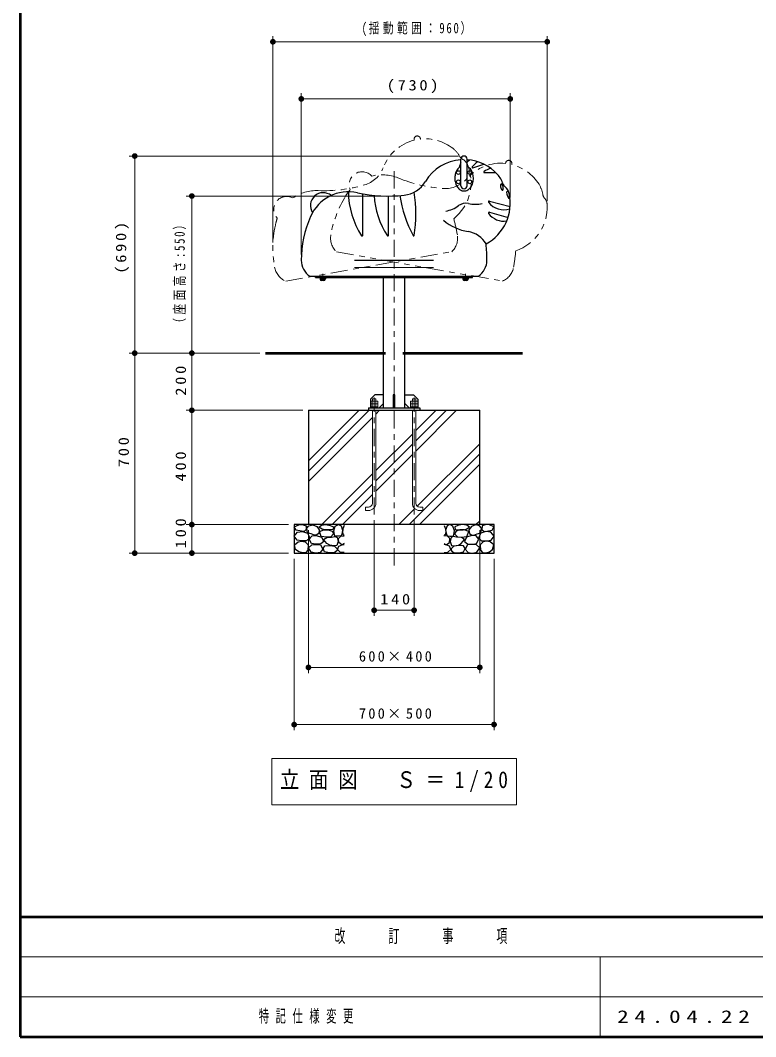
# Model space of a CAD drawing. Units: millimetres on the paper, scale 1:20. Extents: x -385 to 0, y 0 to 267.
# Drawn here: x -385 to -256.2, y 0 to 177.9 of the extents above; entities that cross this region are included whole.
import ezdxf

# ---------------------------------------------------------------- set-up
doc = ezdxf.new("R2010")
doc.units = ezdxf.units.MM
for name, pattern in [('USER1', [4.5, 2.5, -2]), ('USER2', [6, 3, -1, 1, -1]), ('USER3', [8, 3, -1, 1, -1, 1, -1])]:
    doc.linetypes.add(name, pattern=pattern)
doc.layers.add('LY_1', color=7, linetype='Continuous', lineweight=13)
doc.styles.add('ＭＳ ゴシック', font='')
doc.styles.get('ＭＳ ゴシック').set_extended_font_data('MS Gothic')

# ---------------------------------------------------------------- blocks, each defined once
blk = doc.blocks.new('filled_dot')
at = {"color": 0, "linetype": 'Continuous', "lineweight": -2, "const_width": 1.25}
blk.add_lwpolyline([(-0.625, 0, 1), (0.625, 0, 1)], format="xyb", close=True, dxfattribs=at)

msp = doc.modelspace()

# ---------------------------------------------------------------- linework, layer by layer
at = {"layer": 'LY_1', "lineweight": 50}
for p, q in [((-385, 267), (-385, 0)), ((-342.054, 119.627), (-321.066, 119.627)), ((-318.041, 119.627), (-297.054, 119.627)), ((-385, 21), (0, 21)), ((-385, 0), (0, 0))]:
    msp.add_line(p, q, dxfattribs=at)
at = {"layer": 'LY_1'}
for p, q in [((-340.774, 139.012), (-340.774, 175.127)), ((-292.74, 146.223), (-292.74, 175.127)), ((-340.774, 174.127), (-292.74, 174.127)), ((-335.804, 136.877), (-335.804, 165.127)), ((-335.804, 164.127), (-299.219, 164.127)), ((-299.219, 146.852), (-299.219, 165.127)), ((-308.304, 154.127), (-365.969, 154.127)), ((-364.969, 119.627), (-364.969, 154.127)), ((-321.648, 147.127), (-355.969, 147.127)), ((-354.969, 119.627), (-354.969, 147.127)), ((-312.635, 134.627), (-326.473, 134.627)), ((-343.054, 119.627), (-365.969, 119.627)), ((-343.054, 119.627), (-365.969, 119.627)), ((-364.969, 84.627), (-364.969, 119.627)), ((-351.233, 119.627), (-355.969, 119.627)), ((-343.054, 119.627), (-355.969, 119.627)), ((-354.969, 109.627), (-354.969, 119.627)), ((-322.404, 111.237), (-323.704, 111.237)), ((-323.704, 111.237), (-323.704, 110.077)), ((-322.404, 110.737), (-323.704, 110.737)), ((-323.379, 111.237), (-323.379, 110.237)), ((-323.354, 111.237), (-323.354, 111.627)), ((-323.354, 111.627), (-322.754, 111.627)), ((-322.754, 111.237), (-322.754, 111.627)), ((-322.729, 111.237), (-322.729, 110.237)), ((-322.404, 111.237), (-322.404, 110.077)), ((-316.704, 111.237), (-315.404, 111.237)), ((-316.704, 111.237), (-316.704, 110.077)), ((-316.704, 110.737), (-315.404, 110.737)), ((-316.379, 111.237), (-316.379, 110.237)), ((-315.754, 111.627), (-316.354, 111.627)), ((-316.354, 111.237), (-316.354, 111.627)), ((-315.754, 111.237), (-315.754, 111.627)), ((-315.729, 111.237), (-315.729, 110.237)), ((-315.404, 111.237), (-315.404, 110.077)), ((-335.554, 109.627), (-355.969, 109.627)), ((-335.554, 109.627), (-355.969, 109.627)), ((-354.969, 89.627), (-354.969, 109.627)), ((-334.554, 98.973), (-323.9, 109.627)), ((-334.554, 100.769), (-325.696, 109.627)), ((-322.404, 110.237), (-323.704, 110.237)), ((-323.354, 93.377), (-323.354, 109.627)), ((-322.754, 108.977), (-322.104, 109.627)), ((-322.754, 93.377), (-322.754, 109.627)), ((-316.704, 110.237), (-315.404, 110.237)), ((-316.354, 93.377), (-316.354, 109.627)), ((-315.754, 102.486), (-308.613, 109.627)), ((-315.754, 104.282), (-310.409, 109.627)), ((-315.754, 106.078), (-312.205, 109.627)), ((-315.754, 93.377), (-315.754, 109.627)), ((-334.554, 97.177), (-323.354, 108.377)), ((-322.754, 99.078), (-316.354, 105.478)), ((-322.754, 97.282), (-316.354, 103.682)), ((-315.501, 92.839), (-304.554, 103.786)), ((-322.754, 95.486), (-316.354, 101.886)), ((-316.917, 89.627), (-304.554, 101.99)), ((-315.121, 89.627), (-304.554, 100.194)), ((-332.205, 89.627), (-323.354, 98.478)), ((-330.409, 89.627), (-323.354, 96.682)), ((-328.613, 89.627), (-323.354, 94.886)), ((-324.054, 92.677), (-324.554, 92.677)), ((-324.554, 92.677), (-324.554, 92.077)), ((-315.054, 92.677), (-314.554, 92.677)), ((-314.554, 92.677), (-314.554, 92.077)), ((-324.054, 92.077), (-324.554, 92.077)), ((-318.713, 89.627), (-315.927, 92.413)), ((-315.054, 92.077), (-314.554, 92.077)), ((-338.054, 89.627), (-355.969, 89.627)), ((-354.969, 84.627), (-354.969, 89.627)), ((-323.054, 90.377), (-323.054, 73.627)), ((-316.054, 90.377), (-316.054, 73.627)), ((-305.222, 89.627), (-304.554, 90.295)), ((-334.554, 88.627), (-334.554, 63.627)), ((-304.554, 88.627), (-304.554, 63.627)), ((-353.738, 84.627), (-365.969, 84.627)), ((-338.054, 84.627), (-355.969, 84.627)), ((-337.054, 83.627), (-337.054, 53.627)), ((-302.054, 83.627), (-302.054, 53.627)), ((-316.054, 74.627), (-323.054, 74.627)), ((-304.554, 64.627), (-334.554, 64.627)), ((-302.054, 54.627), (-337.054, 54.627)), ((-340.954, 48.693), (-340.954, 40.56)), ((-298.154, 48.693), (-340.954, 48.693)), ((-298.154, 40.56), (-298.154, 48.693)), ((-340.954, 40.56), (-298.154, 40.56)), ((-385, 14), (-243.5, 14)), ((-283.5, 14), (-283.5, 0)), ((-385, 7), (-243.5, 7))]:
    msp.add_line(p, q, dxfattribs=at)
at = {"layer": 'LY_1', "linetype": 'USER3'}
for p, q in [((-316.027, 156.91), (-316.043, 156.999)), ((-314.944, 157.102), (-314.959, 157.191)), ((-300.038, 152.837), (-300.023, 152.925)), ((-298.955, 152.645), (-298.939, 152.734)), ((-338.524, 132.232), (-309.474, 137.368)), ((-329.633, 137.368), (-300.584, 132.232))]:
    msp.add_line(p, q, dxfattribs=at)
at = {"layer": 'LY_1', "lineweight": 25}
for p, q in [((-307.854, 148.925), (-307.854, 153.577)), ((-306.754, 148.925), (-306.754, 153.577)), ((-306.754, 153.141), (-306.359, 153.449)), ((-305.758, 152.069), (-303.871, 152.718)), ((-303.751, 151.218), (-301.756, 151.218)), ((-325.054, 140.237), (-325.054, 147.527)), ((-320.554, 140.237), (-320.554, 147.127)), ((-302.881, 146.248), (-299.239, 145.272)), ((-302.881, 144.274), (-299.601, 143.395)), ((-326.473, 135.877), (-312.635, 135.877)), ((-334.304, 133.102), (-304.804, 133.102)), ((-333.304, 132.877), (-333.304, 133.102)), ((-333.304, 132.877), (-305.804, 132.877)), ((-332.579, 132.877), (-332.579, 132.777)), ((-331.529, 132.777), (-332.579, 132.777)), ((-332.514, 132.777), (-332.514, 132.652)), ((-332.514, 132.652), (-331.594, 132.652)), ((-332.504, 132.652), (-332.504, 132.602)), ((-331.854, 132.352), (-332.254, 132.352)), ((-332.057, 132.777), (-332.091, 132.652)), ((-332.017, 132.777), (-332.051, 132.652)), ((-331.604, 132.652), (-331.604, 132.602)), ((-331.594, 132.777), (-331.594, 132.652)), ((-331.529, 132.777), (-331.529, 132.877)), ((-330.554, 132.877), (-330.554, 133.102)), ((-321.429, 119.627), (-321.429, 132.877)), ((-317.679, 119.627), (-317.679, 132.877)), ((-308.554, 132.877), (-308.554, 133.102)), ((-307.579, 132.877), (-307.579, 132.777)), ((-306.529, 132.777), (-307.579, 132.777)), ((-307.514, 132.777), (-307.514, 132.652)), ((-307.514, 132.652), (-306.594, 132.652)), ((-307.504, 132.652), (-307.504, 132.602)), ((-306.854, 132.352), (-307.254, 132.352)), ((-307.057, 132.777), (-307.091, 132.652)), ((-307.017, 132.777), (-307.051, 132.652)), ((-306.604, 132.652), (-306.604, 132.602)), ((-306.594, 132.777), (-306.594, 132.652)), ((-306.529, 132.777), (-306.529, 132.877)), ((-305.804, 132.877), (-305.804, 133.102)), ((-321.429, 110.077), (-321.429, 119.627)), ((-317.679, 110.077), (-317.679, 119.627)), ((-323.679, 111.577), (-322.929, 112.327)), ((-321.429, 112.327), (-322.929, 112.327)), ((-319.404, 112.327), (-319.704, 112.327)), ((-319.704, 112.327), (-319.704, 110.077)), ((-319.404, 110.077), (-319.404, 112.327)), ((-317.679, 112.327), (-316.179, 112.327)), ((-315.429, 111.577), (-316.179, 112.327)), ((-323.679, 111.577), (-323.679, 110.077)), ((-321.429, 110.827), (-322.179, 110.077)), ((-319.404, 111.577), (-319.704, 111.577)), ((-317.679, 110.827), (-316.929, 110.077)), ((-315.429, 111.577), (-315.429, 110.077)), ((-334.554, 109.627), (-334.554, 89.627)), ((-334.554, 109.627), (-304.554, 109.627)), ((-324.054, 110.077), (-315.054, 110.077)), ((-324.054, 110.077), (-324.054, 109.627)), ((-315.054, 110.077), (-315.054, 109.627)), ((-304.554, 89.627), (-304.554, 109.627)), ((-337.054, 89.627), (-337.054, 84.627)), ((-302.054, 89.627), (-337.054, 89.627)), ((-302.054, 84.627), (-302.054, 89.627)), ((-337.054, 84.627), (-302.054, 84.627))]:
    msp.add_line(p, q, dxfattribs=at)
at = {"layer": 'LY_1', "linetype": 'USER2'}
for p, q in [((-319.554, 151.469), (-319.554, 82.304)), ((-332.054, 132.489), (-332.054, 133.489)), ((-307.054, 132.489), (-307.054, 133.489)), ((-323.054, 91.377), (-323.054, 111.877)), ((-316.054, 91.377), (-316.054, 111.877))]:
    msp.add_line(p, q, dxfattribs=at)
at = {"layer": 'LY_1', "linetype": 'USER1'}
for p, q in [((-332.379, 132.877), (-332.379, 133.102)), ((-331.729, 132.877), (-331.729, 133.102)), ((-307.379, 132.877), (-307.379, 133.102)), ((-306.729, 132.877), (-306.729, 133.102))]:
    msp.add_line(p, q, dxfattribs=at)
at = {"layer": 'LY_1', "lineweight": 25}
for points in [[(-307.854, 152.336), (-308.004, 152.25), (-308.146, 152.145), (-308.281, 152.02), (-308.405, 151.878), (-308.519, 151.719), (-308.62, 151.546), (-308.709, 151.36), (-308.783, 151.163), (-308.843, 150.956), (-308.887, 150.743), (-308.916, 150.524), (-308.928, 150.302), (-308.925, 150.08), (-308.905, 149.86), (-308.869, 149.643), (-308.817, 149.433), (-308.751, 149.23), (-308.67, 149.038), (-308.576, 148.857), (-308.468, 148.69), (-308.35, 148.539), (-308.22, 148.405), (-308.082, 148.289), (-307.936, 148.193), (-307.783, 148.116), (-307.626, 148.062), (-307.466, 148.028), (-307.304, 148.017), (-307.142, 148.028), (-306.981, 148.062), (-306.824, 148.116), (-306.672, 148.193), (-306.526, 148.289), (-306.387, 148.405), (-306.258, 148.539), (-306.139, 148.69), (-306.032, 148.857), (-305.938, 149.038), (-305.857, 149.23), (-305.79, 149.433), (-305.739, 149.643), (-305.703, 149.86), (-305.683, 150.08), (-305.679, 150.302), (-305.692, 150.524), (-305.72, 150.743), (-305.765, 150.956), (-305.824, 151.163), (-305.899, 151.36), (-305.987, 151.546), (-306.089, 151.719), (-306.202, 151.878), (-306.327, 152.02), (-306.461, 152.145), (-306.604, 152.25), (-306.754, 152.336)], [(-328.291, 89.455), (-328.552, 88.886), (-328.601, 88.229), (-328.477, 87.845), (-328.316, 87.783)], [(-310.816, 89.455), (-310.556, 88.886), (-310.507, 88.229), (-310.63, 87.845), (-310.791, 87.783)], [(-328.304, 86.321), (-328.688, 86.086), (-329.245, 86.482), (-329.283, 87.188), (-328.899, 87.622), (-328.279, 87.659)], [(-310.804, 86.321), (-310.42, 86.086), (-309.862, 86.482), (-309.825, 87.188), (-310.209, 87.622), (-310.829, 87.659)], [(-328.304, 84.76), (-328.985, 84.785), (-329.481, 85.255), (-329.258, 85.875), (-328.638, 86.086), (-328.304, 86.123)], [(-310.804, 84.76), (-310.122, 84.785), (-309.627, 85.255), (-309.85, 85.875), (-310.469, 86.086), (-310.804, 86.123)]]:
    msp.add_lwpolyline(points, dxfattribs=at)
for points in [[(-300.803, 149.22), (-300.821, 149.214), (-300.839, 149.204), (-300.855, 149.189), (-300.87, 149.171), (-300.883, 149.15), (-300.895, 149.124), (-300.905, 149.096), (-300.914, 149.064), (-300.92, 149.03), (-300.925, 148.993), (-300.928, 148.953), (-300.929, 148.912), (-300.929, 148.869), (-300.926, 148.824), (-300.921, 148.779), (-300.915, 148.733), (-300.907, 148.686), (-300.897, 148.64), (-300.886, 148.594), (-300.873, 148.548), (-300.858, 148.504), (-300.842, 148.461), (-300.825, 148.42), (-300.807, 148.381), (-300.788, 148.345), (-300.768, 148.31), (-300.747, 148.279), (-300.726, 148.251), (-300.704, 148.227), (-300.683, 148.205), (-300.661, 148.188), (-300.639, 148.174), (-300.618, 148.164), (-300.597, 148.159), (-300.577, 148.157), (-300.558, 148.159), (-300.539, 148.166), (-300.522, 148.176), (-300.506, 148.19), (-300.491, 148.208), (-300.478, 148.23), (-300.466, 148.255), (-300.456, 148.284), (-300.447, 148.316), (-300.44, 148.35), (-300.436, 148.387), (-300.433, 148.427), (-300.431, 148.468), (-300.432, 148.511), (-300.435, 148.555), (-300.439, 148.601), (-300.446, 148.647), (-300.454, 148.693), (-300.464, 148.74), (-300.475, 148.786), (-300.488, 148.831), (-300.503, 148.875), (-300.519, 148.918), (-300.536, 148.959), (-300.554, 148.998), (-300.573, 149.035), (-300.593, 149.069), (-300.614, 149.1), (-300.635, 149.128), (-300.656, 149.153), (-300.678, 149.174), (-300.7, 149.192), (-300.721, 149.206), (-300.743, 149.215), (-300.763, 149.221), (-300.783, 149.223)], [(-335.787, 88.452), (-336.704, 88.625), (-337.038, 89.22), (-336.258, 89.579), (-335.651, 89.617), (-334.945, 89.418), (-334.932, 88.762), (-335.304, 88.44)], [(-333.495, 87.795), (-334.09, 88.031), (-334.746, 88.179), (-334.845, 88.972), (-334.499, 89.394), (-333.78, 89.592), (-333.074, 89.294), (-332.653, 88.7), (-332.752, 88.055), (-333.173, 87.758)], [(-331.651, 88.734), (-332.167, 88.818), (-332.738, 89.166), (-332.264, 89.501), (-331.497, 89.64), (-330.73, 89.473), (-330.186, 89.208), (-330.256, 88.748), (-330.939, 88.706)], [(-328.837, 87.671), (-329.295, 87.622), (-329.952, 87.597), (-330.1, 88.514), (-329.853, 89.344), (-329.295, 89.617), (-328.849, 89.431), (-328.564, 88.675), (-328.725, 87.919)], [(-310.271, 87.671), (-309.813, 87.622), (-309.156, 87.597), (-309.007, 88.514), (-309.255, 89.344), (-309.813, 89.617), (-310.259, 89.431), (-310.544, 88.675), (-310.383, 87.919)], [(-307.457, 88.734), (-306.941, 88.818), (-306.369, 89.166), (-306.844, 89.501), (-307.611, 89.64), (-308.378, 89.473), (-308.922, 89.208), (-308.852, 88.748), (-308.168, 88.706)], [(-305.613, 87.795), (-305.018, 88.031), (-304.361, 88.179), (-304.262, 88.972), (-304.609, 89.394), (-305.328, 89.592), (-306.034, 89.294), (-306.455, 88.7), (-306.356, 88.055), (-305.935, 87.758)], [(-303.321, 88.452), (-302.404, 88.625), (-302.069, 89.22), (-302.85, 89.579), (-303.457, 89.617), (-304.163, 89.418), (-304.176, 88.762), (-303.804, 88.44)], [(-335.787, 86.779), (-336.555, 86.891), (-337.076, 87.609), (-336.481, 88.291), (-335.589, 88.415), (-334.709, 88.13), (-334.3, 87.325), (-334.883, 86.804)], [(-333.322, 86.185), (-334.003, 86.309), (-334.399, 87.089), (-333.916, 87.634), (-333.173, 87.709), (-332.244, 87.424), (-331.872, 86.655), (-332.38, 86.247)], [(-331.358, 87.395), (-332.306, 87.52), (-332.641, 88.441), (-331.846, 88.72), (-331.079, 88.692), (-330.395, 88.497), (-330.144, 87.981), (-330.66, 87.493)], [(-330.8, 86), (-331.316, 86.307), (-331.902, 87.018), (-331.344, 87.381), (-330.493, 87.451), (-329.893, 87.548), (-329.544, 87.339), (-329.349, 86.67), (-329.572, 85.986), (-330.13, 85.903)], [(-308.308, 86), (-307.792, 86.307), (-307.206, 87.018), (-307.764, 87.381), (-308.615, 87.451), (-309.215, 87.548), (-309.563, 87.339), (-309.758, 86.67), (-309.535, 85.986), (-308.977, 85.903)], [(-307.75, 87.395), (-306.802, 87.52), (-306.467, 88.441), (-307.262, 88.72), (-308.029, 88.692), (-308.712, 88.497), (-308.963, 87.981), (-308.447, 87.493)], [(-305.786, 86.185), (-305.105, 86.309), (-304.708, 87.089), (-305.191, 87.634), (-305.935, 87.709), (-306.864, 87.424), (-307.236, 86.655), (-306.728, 86.247)], [(-303.321, 86.779), (-302.553, 86.891), (-302.032, 87.609), (-302.627, 88.291), (-303.519, 88.415), (-304.399, 88.13), (-304.807, 87.325), (-304.225, 86.804)], [(-335.527, 84.661), (-336.233, 84.884), (-336.791, 85.28), (-337.014, 86.061), (-336.357, 86.594), (-335.732, 86.739), (-335.143, 86.631), (-334.598, 86.073), (-334.684, 85.156), (-335.007, 84.71)], [(-333.284, 84.648), (-334.065, 84.809), (-334.536, 85.565), (-333.978, 86.098), (-333.111, 86.147), (-332.43, 86.06), (-332.008, 85.329), (-332.504, 84.71)], [(-329.544, 85.373), (-329.586, 85.038), (-330.074, 84.703), (-330.869, 84.675), (-331.72, 84.843), (-331.985, 85.414), (-331.692, 85.93), (-330.758, 85.972), (-330.005, 85.819)], [(-309.563, 85.373), (-309.521, 85.038), (-309.033, 84.703), (-308.238, 84.675), (-307.387, 84.843), (-307.122, 85.414), (-307.415, 85.93), (-308.35, 85.972), (-309.103, 85.819)], [(-305.823, 84.648), (-305.043, 84.809), (-304.572, 85.565), (-305.13, 86.098), (-305.997, 86.147), (-306.678, 86.06), (-307.099, 85.329), (-306.604, 84.71)], [(-303.581, 84.661), (-302.875, 84.884), (-302.317, 85.28), (-302.094, 86.061), (-302.751, 86.594), (-303.375, 86.739), (-303.965, 86.631), (-304.51, 86.073), (-304.423, 85.156), (-304.101, 84.71)]]:
    msp.add_lwpolyline(points, close=True, dxfattribs=at)
for centre in [(-308.304, 151.228), (-306.304, 151.228), (-308.304, 149.61), (-306.304, 149.61)]:
    msp.add_circle(centre, 0.325, dxfattribs=at)
at = {"layer": 'LY_1', "linetype": 'USER3'}
for centre, radius, start, end in [((-314.119, 149.276), 7.869, 104.03408, 159.1218), ((-315.501, 157.095), 0.55, 10.02628, 190.02628), ((-314.119, 149.276), 7.869, 51.99907, 96.01847), ((-312.224, 151.701), 4.792, 28.77529, 51.99907), ((-307.096, 154.517), 1.059, 208.77529, 241.41532), ((-308.598, 151.761), 2.08, 22.23109, 61.41532), ((-299.481, 152.83), 0.55, 349.97372, 169.97372), ((-325.17, 149.114), 2.261, 41.4004, 203.01626), ((-326.143, 153.862), 5, 286.21753, 339.1218), ((-314.156, 149.489), 8.085, 308.51894, 22.23109), ((-300.863, 145.011), 7.869, 83.98153, 139.06925), ((-300.863, 145.011), 7.869, 31.94652, 75.96592), ((-321.654, 143.557), 7.291, 67.6907, 104.50251), ((-309.217, 173.868), 25.472, 247.6907, 266.16498), ((-310.586, 153.442), 5, 266.16498, 319.06925), ((-333.15, 140.782), 7.291, 87.74325, 124.55507), ((-331.86, 173.52), 25.472, 267.74325, 286.21753), ((-321.654, 143.557), 7.291, 140.13933, 146.26097), ((-298.252, 146.639), 4.792, 8.72274, 31.94651), ((-338.359, 144.797), 2.261, 61.45296, 223.06882), ((-311.917, 137.054), 19, 146.26097, 169.97372), ((-292.469, 147.526), 1.059, 188.72274, 221.36277), ((-294.825, 145.452), 2.08, 2.17853, 41.36277), ((-300.826, 145.223), 8.085, 288.46639, 2.17853), ((-321.774, 138.012), 19, 166.31352, 190.02628), ((-333.15, 140.782), 7.291, 160.19188, 166.31352), ((-336.921, 135.334), 28.882, 10.02628, 15.67493), ((-327.361, 139.784), 3.317, 169.97372, 226.75976), ((-311.747, 139.784), 3.317, 313.24024, 10.02628), ((-327.065, 139.732), 28.882, 349.97372, 355.62237), ((-337.218, 135.281), 3.317, 190.02628, 246.81232), ((-301.89, 135.281), 3.317, 293.18768, 349.97372)]:
    msp.add_arc(centre, radius, start, end, dxfattribs=at)
at = {"layer": 'LY_1', "lineweight": 25}
for centre, radius, start, end in [((-307.304, 145.636), 7.869, 94.0078, 149.09552), ((-307.304, 153.577), 0.55, 0, 180), ((-307.304, 145.636), 7.869, 41.97279, 85.9922), ((-302.135, 149.203), 4.832, 125.42147, 140.90168), ((-308.004, 152.313), 0.115, 159.86789, 241.20763), ((-303.575, 150.689), 4.832, 152.32079, 159.86789), ((-305.796, 152.178), 0.115, 140.90168, 288.96621), ((-303.751, 151.333), 0.115, 121.93547, 270), ((-301.256, 147.329), 4.832, 106.45526, 121.93547), ((-318.346, 152.246), 5, 276.19126, 329.09552), ((-305.016, 147.694), 4.792, 18.74901, 41.97279), ((-331.954, 145.446), 2.261, 51.42668, 213.04254), ((-327.524, 140.585), 7.291, 77.71698, 156.28725), ((-313.616, 147.877), 13.938, 180, 213.51029), ((-320.554, 172.599), 25.472, 257.71697, 276.19126), ((-338.863, 144.013), 23.121, 350.55976, 9.43235), ((-307.304, 148.925), 0.55, 180, 0), ((-299.476, 149.575), 1.059, 198.74901, 231.38905), ((-301.435, 147.122), 2.08, 12.20481, 51.38905), ((-299.534, 147.545), 0.423, 90, 144.33618), ((-298.391, 147.795), 1.487, 180.16117, 234.61494), ((-309.116, 147.877), 13.938, 182.58395, 213.51029), ((-295.697, 150.796), 23.121, 188.92992, 207.30008), ((-307.304, 145.852), 8.085, 298.49267, 12.20481), ((-302.911, 146.137), 0.115, 75, 215.62112), ((-300.355, 147.969), 3.26, 215.62112, 289.32933), ((-311.682, 150.225), 5.879, 281.81096, 305.60879), ((-307.002, 143.69), 2.159, 78.01313, 125.60879), ((-305.332, 151.553), 5.879, 258.01313, 281.81096), ((-302.911, 144.163), 0.115, 75, 215.62112), ((-300.355, 145.994), 3.26, 215.62112, 279.3324), ((-316.804, 135.877), 19, 156.28725, 180), ((-305.188, 149.664), 8.868, 229.88549, 260.85205), ((-307.304, 136.526), 4.439, 29.93141, 80.85205), ((-325.154, 140.237), 0.1, 213.51029, 0), ((-320.654, 140.237), 0.1, 213.51029, 0), ((-316.154, 140.237), 0.1, 213.51029, 0), ((-332.186, 135.877), 28.882, 0, 5.64865), ((-332.487, 135.877), 3.317, 180, 236.78604), ((-306.621, 135.877), 3.317, 303.21396, 0), ((-332.254, 132.602), 0.25, 180, 270), ((-331.854, 132.602), 0.25, 270, 0), ((-307.254, 132.602), 0.25, 180, 270), ((-306.854, 132.602), 0.25, 270, 0)]:
    msp.add_arc(centre, radius, start, end, dxfattribs=at)
at = {"layer": 'LY_1'}
for centre, radius, start, end in [((-324.054, 93.377), 1.3, 270, 0), ((-324.054, 93.377), 0.7, 270, 0), ((-315.054, 93.377), 1.3, 180, 270), ((-315.054, 93.377), 0.7, 180, 270)]:
    msp.add_arc(centre, radius, start, end, dxfattribs=at)

# ---------------------------------------------------------------- block references
at = {"layer": 'LY_1', "xscale": 0.4, "yscale": 0.4}
for p in [(-340.774, 174.127), (-335.804, 164.127), (-323.054, 74.627), (-334.554, 64.627), (-337.054, 54.627)]:
    msp.add_blockref('filled_dot', p, dxfattribs=at)
for p, rotation in [((-292.74, 174.127), 180), ((-299.219, 164.127), 180), ((-364.969, 154.127), 270), ((-354.969, 147.127), 270), ((-364.969, 119.627), 90), ((-364.969, 119.627), 270), ((-354.969, 119.627), 270), ((-354.969, 119.627), 90), ((-354.969, 109.627), 270), ((-354.969, 109.627), 90), ((-354.969, 89.627), 90), ((-354.969, 89.627), 270), ((-364.969, 84.627), 90), ((-354.969, 84.627), 90), ((-316.054, 74.627), 180), ((-304.554, 64.627), 180), ((-302.054, 54.627), 180)]:
    msp.add_blockref('filled_dot', p, dxfattribs=dict(at, rotation=rotation))

# ---------------------------------------------------------------- texts
at = {"layer": 'LY_1', "style": 'ＭＳ ゴシック'}
for s, insert, char_height, attachment_point in [('\\T1.32;\\W0.75;(揺動範囲：960）', (-315.345, 175.127), 1.833, 8), ('\\T1.33;\\W1.15;(730)', (-316.08, 165.127), 1.833, 8), ('\\T1.33;\\W1.15;140', (-319.133, 75.627), 1.833, 8), ('\\T1.32;600×400', (-319.134, 65.627), 1.833, 8), ('\\T1.32;700×500', (-319.134, 55.627), 1.833, 8), ('\\T1.5;\\W0.85;立面図\u3000Ｓ＝1/20', (-339.554, 44.627), 2.933, 4), ('\\T1.64;\\W0.6;改\u3000\u3000訂\u3000\u3000事\u3000\u3000項', (-314.25, 17.5), 2.346, 5), ('\\T1.64;\\W0.6;特記仕様変更', (-343.25, 3.5), 2.199, 4), ('\\T1.5;\\W1.35;24.04.22', (-280.5, 3.5), 2.199, 4)]:
    msp.add_mtext(s, dxfattribs=dict(at, insert=insert, char_height=char_height, attachment_point=attachment_point))
at = {"layer": 'LY_1', "char_height": 1.833, "attachment_point": 8, "rotation": 90, "style": 'ＭＳ ゴシック'}
for s, insert in [('\\T1.33;\\W1.15;(690)', (-365.969, 138.308)), ('\\T1.32;\\W0.75;（座面高さ:550）', (-355.969, 133.805)), ('\\T1.33;\\W1.15;200', (-355.969, 115.043)), ('\\T1.33;\\W1.15;700', (-365.969, 102.543)), ('\\T1.33;\\W1.15;400', (-355.969, 100.043)), ('\\T1.33;\\W1.15;100', (-355.969, 88.34))]:
    msp.add_mtext(s, dxfattribs=dict(at, insert=insert))

doc.saveas('drawing.dxf')
